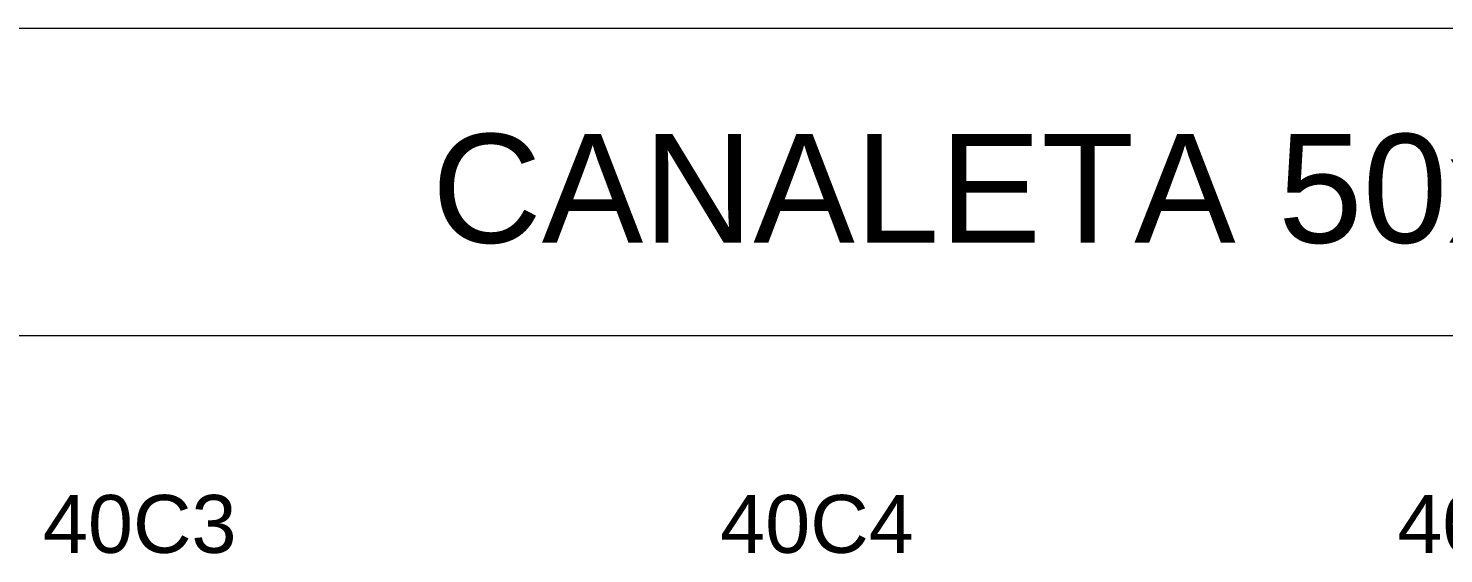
# Model space of a CAD drawing. Header units: millimetres. Extents: x 1004 to 59588, y 686 to 38112.
# Drawn here: x 17653.5 to 17910.4, y 2081.4 to 2176.9 of the extents above; entities that cross this region are included whole.
import ezdxf

# ---------------------------------------------------------------- set-up
doc = ezdxf.new("R2010")
doc.units = ezdxf.units.MM
doc.layers.add('PDF14_Geometry', color=7, linetype='Continuous')
doc.layers.add('PDF14_Text', color=7, linetype='Continuous')
doc.styles.add('PDF Arial', font='arial.ttf')

msp = doc.modelspace()

# ---------------------------------------------------------------- linework, layer by layer
at = {"layer": 'PDF14_Geometry', "lineweight": 0}
msp.add_lwpolyline([(18359.67, 2176.93), (18359.67, 2121.05), (17308.49, 2121.05), (17308.49, 2176.93)], close=True, dxfattribs=at)

# ---------------------------------------------------------------- texts
at = {"layer": 'PDF14_Text', "attachment_point": 7, "style": 'PDF Arial'}
for s, insert, char_height in [('CANALETA 50x80', (17726.73, 2137.65), 19.7903), ('40C3', (17656.14, 2081.42), 10.527), ('40C4', (17779.08, 2081.42), 10.527), ('40C5', (17902.02, 2081.42), 10.527)]:
    msp.add_mtext(s, dxfattribs=dict(at, insert=insert, char_height=char_height))

doc.saveas('drawing.dxf')
